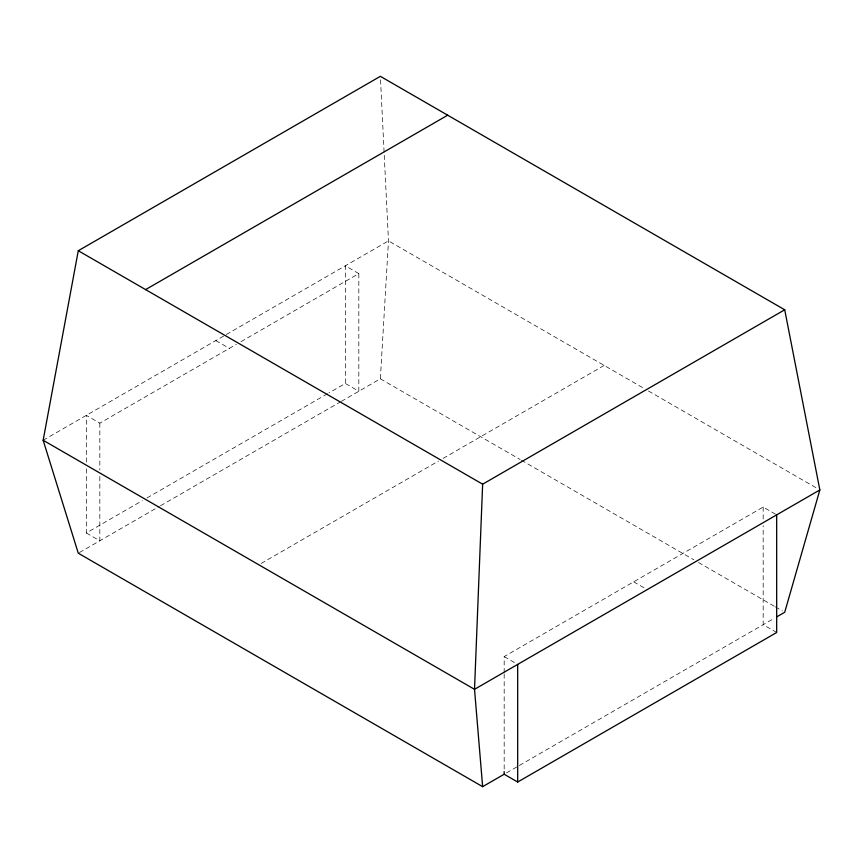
<?xml version="1.0" encoding="UTF-8"?>
<svg xmlns="http://www.w3.org/2000/svg" width="863" height="863" viewBox="0 0 863 863"><rect width="100%" height="100%" fill="white"/><g stroke="black" fill="none" stroke-linecap="round" stroke-linejoin="round"><path stroke-width="0.65" stroke-dasharray="4.32 3.24" d="M341.327 401.36L380.356 378.814L388.479 240.896L380.356 76.332M43.15 440.27L225.146 335.2M226.311 334.52L388.479 240.896L643.809 388.307M86.322 462.137L86.322 415.351L99.828 423.15L236.322 344.348M240.993 341.651L358.825 273.614L358.825 391.252L345.319 383.452L328.986 392.881M86.322 468.825L86.322 532.989L142.319 500.648M146.98 497.962L327.811 393.56M79.418 552.568L159.321 506.43M160.496 505.761L340.162 402.029M261.165 563.453L438.501 461.069M443.161 458.372L604.165 365.427M504.175 672.644L504.175 656.603L763.172 507.066L776.678 514.866M506.505 772.881L518.178 766.15M519.343 765.481L774.51 618.156M648.469 391.004L817.52 488.598M358.825 273.614L345.319 265.815L345.319 383.452M380.356 378.814L520.195 459.548M521.36 460.227L693.82 559.796M698.48 562.482L774.23 606.214M775.395 606.883L782.385 610.918M776.678 632.503L763.172 624.704L763.172 525.783M215.815 340.583L229.321 348.382M633.679 581.835L647.185 589.634M504.175 656.603L516.559 663.744M86.322 532.989L99.828 540.788L99.828 475.286M763.172 507.066L763.172 520.432M504.175 673.981L504.175 771.565M99.828 423.15L99.828 469.936"/><path stroke-width="1.29" d="M776.776 616.851L784.715 612.266L819.85 489.947L784.715 309.785L482.644 484.186L474.521 689.321L482.644 786.668L504.175 774.23L517.681 782.029L776.678 632.503L776.678 514.866M482.644 786.668L78.285 553.215L43.15 440.27L78.285 250.734L380.356 76.332L784.715 309.785M145.61 289.601L447.681 115.2M819.85 489.947L474.521 689.321L43.15 440.27M78.285 250.734L482.644 484.186M517.681 664.402L517.681 782.029M504.175 771.565L504.175 774.23"/></g></svg>
